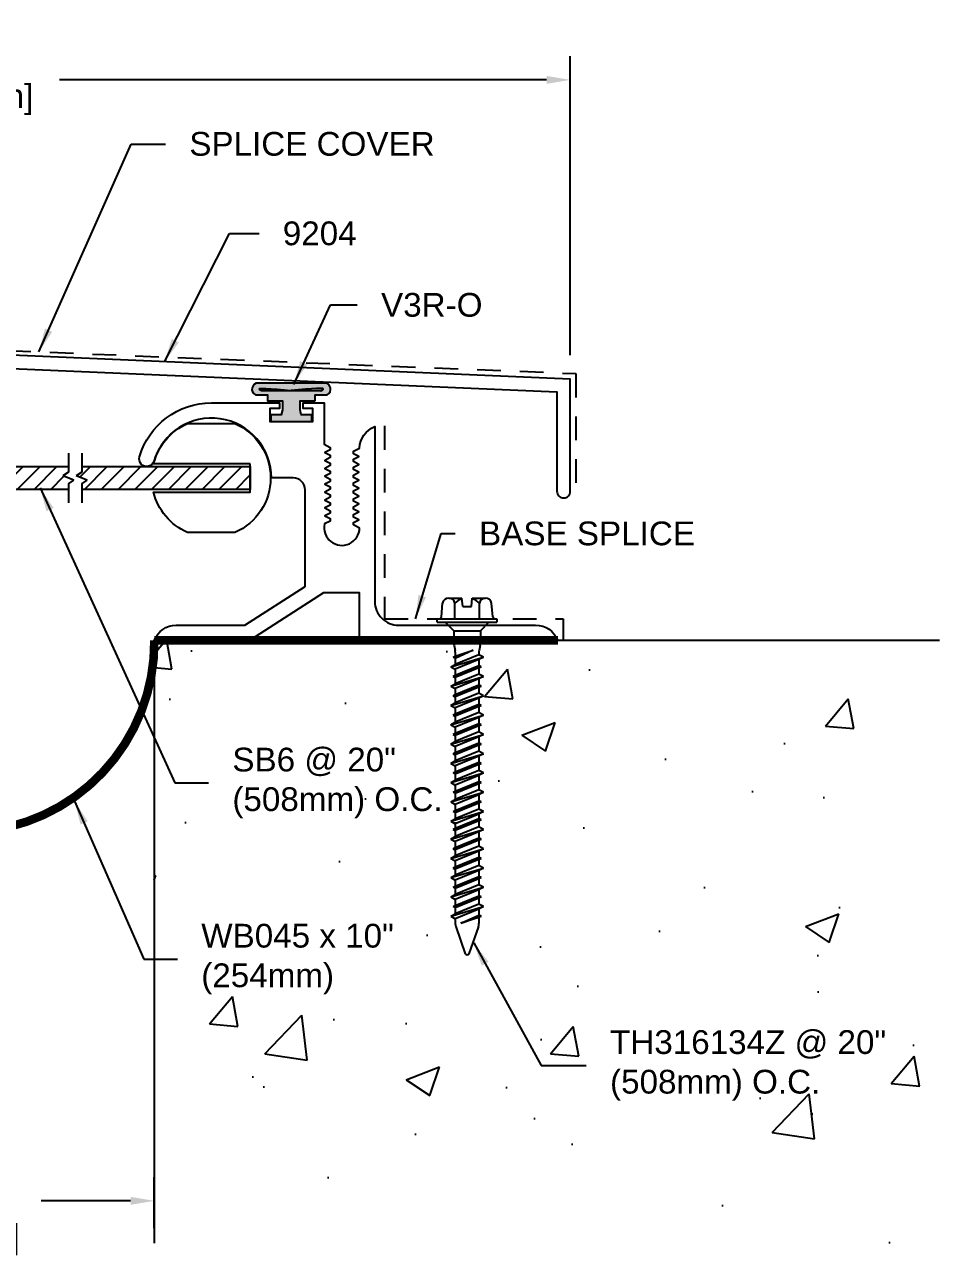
# Model space of a CAD drawing. Header units: inches. Extents: x 1.4 to 13.6, y 3.5 to 10.2.
# Drawn here: x 8.75 to 13.56, y 3.53 to 10.01 of the extents above; entities that cross this region are included whole.
import ezdxf

# ---------------------------------------------------------------- set-up
doc = ezdxf.new("R2010")
doc.units = ezdxf.units.IN
doc.header["$MEASUREMENT"] = 0
doc.linetypes.add('DASHED2', pattern=[0.375, 0.25, -0.125])
for name, color, linetype in [('ANCHORS', 4, 'Continuous'), ('CONDITIONS', 1, 'Continuous'), ('DIMENSIONS', 3, 'Continuous'), ('FILLERS', 2, 'Continuous'), ('METALS', 7, 'Continuous'), ('TEXT', 2, 'Continuous')]:
    doc.layers.add(name, color=color, linetype=linetype)
doc.styles.add('ARIAL', font='arial.ttf')
doc.dimstyles.new('Arial', dxfattribs={"dimtxt": 0.125, "dimasz": 0.125, "dimexe": 0.125, "dimexo": 0.125, "dimgap": 0.125, "dimtad": 0, "dimtih": 1, "dimtoh": 1, "dimdec": 4, "dimzin": 3, "dimdsep": 46, "dimlunit": 4, "dimtxsty": 'ARIAL', "dimcen": 0.125, "dimadec": 0, "dimazin": 0, "dimtfac": 1, "dimtdec": 4, "dimtofl": 0, "dimtmove": 0, "dimatfit": 3, "dimfxl": 0, "dimfrac": 2, "dimtolj": 1, "dimtzin": 0, "dimarcsym": 0})

# ---------------------------------------------------------------- blocks, each defined once
blk = doc.blocks.new('9204')
blk.add_lwpolyline([(0.01, 0.07), (0, 0.06), (-0.01, 0.07), (-0.25, 0.07), (-3.188, -0.055), (-3.188, -0.646, 0.414214), (-3.154, -0.68), (-3.152, -0.68, 0.414214), (-3.118, -0.646), (-3.118, -0.1221), (-0.2485, 0), (0.2485, 0), (3.118, -0.1221), (3.118, -0.646, 0.414214), (3.152, -0.68), (3.154, -0.68, 0.414214), (3.188, -0.646), (3.188, -0.055), (0.25, 0.07)], format="xyb", close=True)
blk = doc.blocks.new('TH-316134')
for p, q in [((-0.1352, 0.029), (-0.129, 0.1001)), ((-0.0967, 0.1275), (-0.0272, 0.1275)), ((-0.0645, 0.0188), (-0.0645, 0.1001)), ((-0.0232, 0.0825), (-0.0272, 0.1275)), ((-0.0232, 0.0825), (0.0233, 0.0825)), ((0.0233, 0.0825), (0.0272, 0.1275)), ((0.0272, 0.1275), (0.0967, 0.1275)), ((0.0645, 0.0188), (0.0645, 0.1001)), ((0.1352, 0.029), (0.129, 0.1001)), ((-0.1568, 0.0188), (0.1568, 0.0188)), ((-0.1568, 0), (-0.1568, 0.0188)), ((-0.1568, 0), (0.1568, 0)), ((-0.1148, 0), (-0.0697, -0.045)), ((0.1148, 0), (0.0698, -0.045)), ((0.1568, 0.0188), (0.1568, 0)), ((-0.0697, -0.045), (0.0698, -0.045)), ((-0.0697, -0.045), (-0.0697, -0.1121)), ((0.0698, -0.045), (0.0698, -0.1121)), ((-0.0687, -0.1217), (-0.0633, -0.1477)), ((0.0687, -0.1217), (0.0633, -0.1477)), ((-0.0862, -0.2344), (0.0863, -0.1836)), ((-0.0737, -0.1836), (0.0321, -0.1471)), ((-0.0737, -0.1836), (-0.0623, -0.1774)), ((-0.0737, -0.1836), (-0.0623, -0.1898)), ((0.0321, -0.1471), (-0.0623, -0.1898)), ((-0.0623, -0.1774), (0.0321, -0.1471)), ((-0.0623, -0.1573), (-0.0623, -0.1774)), ((0.0623, -0.1707), (-0.0623, -0.2215)), ((-0.0623, -0.1898), (-0.0623, -0.2215)), ((0.0623, -0.1573), (0.0623, -0.1707)), ((0.0863, -0.1836), (0.0623, -0.1707)), ((0.0863, -0.1836), (0.0623, -0.1965)), ((-0.0862, -0.2344), (-0.0623, -0.2215)), ((-0.0862, -0.2344), (-0.0623, -0.2473)), ((-0.0737, -0.2852), (0.0737, -0.2344)), ((0.0623, -0.1965), (-0.0623, -0.2473)), ((-0.0623, -0.279), (0.0623, -0.2282)), ((0.0623, -0.2405), (-0.0623, -0.2913)), ((-0.0623, -0.2473), (-0.0623, -0.279)), ((0.0623, -0.1965), (0.0623, -0.2282)), ((0.0737, -0.2344), (0.0623, -0.2282)), ((0.0737, -0.2344), (0.0623, -0.2405)), ((0.0623, -0.2405), (0.0623, -0.2722)), ((-0.0862, -0.3359), (0.0863, -0.2852)), ((-0.0862, -0.3359), (-0.0623, -0.323)), ((-0.0737, -0.2852), (-0.0623, -0.279)), ((-0.0737, -0.2852), (-0.0623, -0.2913)), ((0.0623, -0.2722), (-0.0623, -0.323)), ((-0.0623, -0.2913), (-0.0623, -0.323)), ((0.0623, -0.2981), (-0.0623, -0.3489)), ((0.0863, -0.2852), (0.0623, -0.2722)), ((0.0863, -0.2852), (0.0623, -0.2981)), ((0.0623, -0.2981), (0.0623, -0.3298)), ((-0.0862, -0.3359), (-0.0623, -0.3489)), ((-0.0862, -0.4375), (0.0863, -0.3867)), ((-0.0737, -0.3867), (0.0737, -0.3359)), ((-0.0737, -0.3867), (-0.0623, -0.3806)), ((-0.0737, -0.3867), (-0.0623, -0.3929)), ((-0.0623, -0.3806), (0.0623, -0.3298)), ((0.0623, -0.3421), (-0.0623, -0.3929)), ((-0.0623, -0.3489), (-0.0623, -0.3806)), ((0.0623, -0.3738), (-0.0623, -0.4246)), ((0.0737, -0.3359), (0.0623, -0.3298)), ((0.0737, -0.3359), (0.0623, -0.3421)), ((0.0623, -0.3421), (0.0623, -0.3738)), ((0.0863, -0.3867), (0.0623, -0.3738)), ((0.0863, -0.3867), (0.0623, -0.3996)), ((-0.0862, -0.4375), (-0.0623, -0.4246)), ((-0.0862, -0.4375), (-0.0623, -0.4504)), ((-0.0737, -0.4883), (0.0737, -0.4375)), ((-0.0623, -0.3929), (-0.0623, -0.4246)), ((0.0623, -0.3996), (-0.0623, -0.4504)), ((-0.0623, -0.4821), (0.0623, -0.4313)), ((0.0623, -0.4437), (-0.0623, -0.4944)), ((-0.0623, -0.4504), (-0.0623, -0.4821)), ((0.0623, -0.3996), (0.0623, -0.4313)), ((0.0737, -0.4375), (0.0623, -0.4313)), ((0.0737, -0.4375), (0.0623, -0.4437)), ((0.0623, -0.4437), (0.0623, -0.4754)), ((-0.0862, -0.5391), (0.0863, -0.4883)), ((-0.0737, -0.4883), (-0.0623, -0.4821)), ((-0.0737, -0.4883), (-0.0623, -0.4944)), ((0.0623, -0.4754), (-0.0623, -0.5261)), ((-0.0623, -0.4944), (-0.0623, -0.5261)), ((0.0623, -0.5012), (-0.0623, -0.552)), ((0.0863, -0.4883), (0.0623, -0.4754)), ((0.0863, -0.4883), (0.0623, -0.5012)), ((0.0623, -0.5012), (0.0623, -0.5329)), ((-0.0862, -0.5391), (-0.0623, -0.5261)), ((-0.0862, -0.5391), (-0.0623, -0.552)), ((-0.0737, -0.5898), (0.0737, -0.5391)), ((-0.0623, -0.5837), (0.0623, -0.5329)), ((0.0623, -0.5452), (-0.0623, -0.596)), ((-0.0623, -0.552), (-0.0623, -0.5837)), ((0.0623, -0.5769), (-0.0623, -0.6277)), ((0.0737, -0.5391), (0.0623, -0.5329)), ((0.0737, -0.5391), (0.0623, -0.5452)), ((0.0623, -0.5452), (0.0623, -0.5769)), ((0.0863, -0.5898), (0.0623, -0.5769)), ((-0.0862, -0.6406), (0.0863, -0.5898)), ((-0.0862, -0.6406), (-0.0623, -0.6277)), ((-0.0862, -0.6406), (-0.0623, -0.6535)), ((-0.0737, -0.5898), (-0.0623, -0.5837)), ((-0.0737, -0.5898), (-0.0623, -0.596)), ((-0.0737, -0.6914), (0.0737, -0.6406)), ((-0.0623, -0.596), (-0.0623, -0.6277)), ((0.0623, -0.6028), (-0.0623, -0.6535)), ((-0.0623, -0.6852), (0.0623, -0.6345)), ((0.0623, -0.6468), (-0.0623, -0.6976)), ((0.0863, -0.5898), (0.0623, -0.6028)), ((0.0623, -0.6028), (0.0623, -0.6345)), ((0.0737, -0.6406), (0.0623, -0.6345)), ((0.0737, -0.6406), (0.0623, -0.6468)), ((0.0623, -0.6468), (0.0623, -0.6785)), ((-0.0862, -0.7422), (0.0863, -0.6914)), ((-0.0737, -0.6914), (-0.0623, -0.6852)), ((-0.0737, -0.6914), (-0.0623, -0.6976)), ((-0.0623, -0.6535), (-0.0623, -0.6852)), ((0.0623, -0.6785), (-0.0623, -0.7293)), ((-0.0623, -0.6976), (-0.0623, -0.7293)), ((0.0623, -0.7043), (-0.0623, -0.7551)), ((0.0863, -0.6914), (0.0623, -0.6785)), ((0.0863, -0.6914), (0.0623, -0.7043)), ((0.0623, -0.7043), (0.0623, -0.736)), ((-0.0862, -0.7422), (-0.0623, -0.7293)), ((-0.0862, -0.7422), (-0.0623, -0.7551)), ((-0.0737, -0.793), (0.0737, -0.7422)), ((-0.0623, -0.7868), (0.0623, -0.736)), ((0.0623, -0.7484), (-0.0623, -0.7991)), ((-0.0623, -0.7551), (-0.0623, -0.7868)), ((0.0737, -0.7422), (0.0623, -0.736)), ((0.0737, -0.7422), (0.0623, -0.7484)), ((0.0623, -0.7484), (0.0623, -0.78)), ((-0.0862, -0.8437), (0.0863, -0.793)), ((-0.0862, -0.8437), (-0.0623, -0.8308)), ((-0.0737, -0.793), (-0.0623, -0.7868)), ((-0.0737, -0.793), (-0.0623, -0.7991)), ((0.0623, -0.78), (-0.0623, -0.8308)), ((-0.0623, -0.7991), (-0.0623, -0.8308)), ((0.0623, -0.8059), (-0.0623, -0.8567)), ((-0.0623, -0.8884), (0.0623, -0.8376)), ((0.0863, -0.793), (0.0623, -0.78)), ((0.0863, -0.793), (0.0623, -0.8059)), ((0.0623, -0.8059), (0.0623, -0.8376)), ((0.0737, -0.8437), (0.0623, -0.8376)), ((-0.0862, -0.8437), (-0.0623, -0.8567)), ((-0.0862, -0.9453), (0.0863, -0.8945)), ((-0.0737, -0.8945), (0.0737, -0.8437)), ((-0.0737, -0.8945), (-0.0623, -0.8884)), ((-0.0737, -0.8945), (-0.0623, -0.9007)), ((0.0623, -0.8499), (-0.0623, -0.9007)), ((-0.0623, -0.8567), (-0.0623, -0.8884)), ((0.0623, -0.8816), (-0.0623, -0.9324)), ((-0.0623, -0.9007), (-0.0623, -0.9324)), ((0.0737, -0.8437), (0.0623, -0.8499)), ((0.0623, -0.8499), (0.0623, -0.8816)), ((0.0863, -0.8945), (0.0623, -0.8816)), ((0.0863, -0.8945), (0.0623, -0.9075)), ((-0.0862, -0.9453), (-0.0623, -0.9324)), ((-0.0862, -0.9453), (-0.0623, -0.9582)), ((-0.0737, -0.9961), (0.0737, -0.9453)), ((0.0623, -0.9075), (-0.0623, -0.9582)), ((-0.0623, -0.9899), (0.0623, -0.9391)), ((0.0623, -0.9515), (-0.0623, -1.0023)), ((-0.0623, -0.9582), (-0.0623, -0.9899)), ((0.0623, -0.9075), (0.0623, -0.9391)), ((0.0737, -0.9453), (0.0623, -0.9391)), ((0.0737, -0.9453), (0.0623, -0.9515)), ((0.0623, -0.9515), (0.0623, -0.9832)), ((-0.0862, -1.0469), (0.0863, -0.9961)), ((-0.0862, -1.0469), (-0.0623, -1.034)), ((-0.0737, -0.9961), (-0.0623, -0.9899)), ((-0.0737, -0.9961), (-0.0623, -1.0023)), ((0.0623, -0.9832), (-0.0623, -1.034)), ((-0.0623, -1.0023), (-0.0623, -1.034)), ((0.0623, -1.009), (-0.0623, -1.0598)), ((-0.0623, -1.0837), (0.0623, -1.0329)), ((0.0863, -0.9961), (0.0623, -0.9832)), ((0.0863, -0.9961), (0.0623, -1.009)), ((0.0623, -1.0012), (0.0623, -1.0329)), ((0.0737, -1.0391), (0.0623, -1.0329)), ((-0.0862, -1.0469), (-0.0623, -1.0598)), ((-0.0862, -1.1406), (0.0863, -1.0898)), ((-0.0737, -1.0898), (0.0737, -1.0391)), ((-0.0737, -1.0898), (-0.0623, -1.0837)), ((-0.0737, -1.0898), (-0.0623, -1.096)), ((0.0623, -1.0452), (-0.0623, -1.096)), ((-0.0623, -1.052), (-0.0623, -1.0837)), ((0.0623, -1.0769), (-0.0623, -1.1277)), ((-0.0623, -1.096), (-0.0623, -1.1277)), ((0.0737, -1.0391), (0.0623, -1.0452)), ((0.0623, -1.0452), (0.0623, -1.0769)), ((0.0863, -1.0898), (0.0623, -1.0769)), ((0.0863, -1.0898), (0.0623, -1.1028)), ((-0.0862, -1.1406), (-0.0623, -1.1277)), ((-0.0862, -1.1406), (-0.0623, -1.1535)), ((-0.0737, -1.1914), (0.0737, -1.1406)), ((0.0623, -1.1028), (-0.0623, -1.1535)), ((-0.0623, -1.1852), (0.0623, -1.1345)), ((0.0623, -1.1468), (-0.0623, -1.1976)), ((-0.0623, -1.1535), (-0.0623, -1.1852)), ((0.0623, -1.1028), (0.0623, -1.1345)), ((0.0737, -1.1406), (0.0623, -1.1345)), ((0.0737, -1.1406), (0.0623, -1.1468)), ((0.0623, -1.1468), (0.0623, -1.1785)), ((-0.0862, -1.2422), (0.0863, -1.1914)), ((-0.0862, -1.2422), (-0.0623, -1.2293)), ((-0.0737, -1.1914), (-0.0623, -1.1852)), ((-0.0737, -1.1914), (-0.0623, -1.1976)), ((0.0623, -1.1785), (-0.0623, -1.2293)), ((-0.0623, -1.1976), (-0.0623, -1.2293)), ((0.0623, -1.2043), (-0.0623, -1.2551)), ((0.0863, -1.1914), (0.0623, -1.1785)), ((0.0863, -1.1914), (0.0623, -1.2043)), ((0.0623, -1.2043), (0.0623, -1.236)), ((-0.0862, -1.2422), (-0.0623, -1.2551)), ((-0.0862, -1.3437), (0.0863, -1.293)), ((-0.0737, -1.293), (0.0737, -1.2422)), ((-0.0737, -1.293), (-0.0623, -1.2868)), ((-0.0737, -1.293), (-0.0623, -1.2991)), ((-0.0623, -1.2868), (0.0623, -1.236)), ((0.0623, -1.2484), (-0.0623, -1.2991)), ((-0.0623, -1.2551), (-0.0623, -1.2868)), ((0.0623, -1.28), (-0.0623, -1.3308)), ((0.0737, -1.2422), (0.0623, -1.236)), ((0.0737, -1.2422), (0.0623, -1.2484)), ((0.0623, -1.2484), (0.0623, -1.28)), ((0.0863, -1.293), (0.0623, -1.28)), ((0.0863, -1.293), (0.0623, -1.3059)), ((-0.0862, -1.3437), (-0.0623, -1.3308)), ((-0.0862, -1.3437), (-0.0623, -1.3567)), ((-0.0737, -1.3945), (0.0737, -1.3437)), ((-0.0623, -1.2991), (-0.0623, -1.3308)), ((0.0623, -1.3059), (-0.0623, -1.3567)), ((-0.0623, -1.3884), (0.0623, -1.3376)), ((0.0623, -1.3499), (-0.0623, -1.4007)), ((-0.0623, -1.3567), (-0.0623, -1.3884)), ((0.0623, -1.3059), (0.0623, -1.3376)), ((0.0737, -1.3437), (0.0623, -1.3376)), ((0.0737, -1.3437), (0.0623, -1.3499)), ((0.0623, -1.3499), (0.0623, -1.3816)), ((-0.0862, -1.4453), (0.0863, -1.3945)), ((-0.0737, -1.3945), (-0.0623, -1.3884)), ((-0.0737, -1.3945), (-0.0623, -1.4007)), ((0.0623, -1.3816), (-0.0623, -1.4324)), ((-0.0623, -1.4007), (-0.0623, -1.4324)), ((0.0623, -1.4075), (-0.0623, -1.4582)), ((0.0863, -1.3945), (0.0623, -1.3816)), ((0.0863, -1.3945), (0.0623, -1.4075)), ((0.0623, -1.4075), (0.0623, -1.4391)), ((-0.0862, -1.4453), (-0.0623, -1.4324)), ((-0.0862, -1.4453), (-0.0623, -1.4582)), ((-0.0737, -1.4961), (0.0737, -1.4453)), ((-0.0623, -1.4899), (0.0623, -1.4391)), ((0.0623, -1.4515), (-0.0623, -1.5023)), ((-0.0623, -1.4582), (-0.0623, -1.4899)), ((0.0623, -1.4832), (-0.0623, -1.534)), ((0.0737, -1.4453), (0.0623, -1.4391)), ((0.0737, -1.4453), (0.0623, -1.4515)), ((0.0623, -1.4515), (0.0623, -1.4832)), ((0.0863, -1.4961), (0.0623, -1.4832)), ((-0.0862, -1.5469), (0.0863, -1.4961)), ((-0.0862, -1.5469), (-0.0623, -1.534)), ((-0.0862, -1.5469), (-0.0623, -1.5598)), ((-0.0737, -1.4961), (-0.0623, -1.4899)), ((-0.0737, -1.4961), (-0.0623, -1.5023)), ((-0.0623, -1.5023), (-0.0623, -1.534)), ((0.0623, -1.509), (-0.0623, -1.5598)), ((-0.0335, -1.5838), (0.0623, -1.5407)), ((-0.0335, -1.5838), (0.0737, -1.5469)), ((0.0623, -1.553), (-0.0335, -1.5838)), ((0.0863, -1.4961), (0.0623, -1.509)), ((0.0623, -1.509), (0.0623, -1.5407)), ((0.0737, -1.5469), (0.0623, -1.5407)), ((0.0737, -1.5469), (0.0623, -1.553)), ((0.0623, -1.553), (0.0623, -1.5857)), ((-0.0623, -1.5598), (-0.0623, -1.5857)), ((-0.0596, -1.601), (-0.0096, -1.7438)), ((0.0596, -1.601), (0.0096, -1.7438))]:
    blk.add_line(p, q)
for centre, radius, start, end in [((-0.0967, 0.0948), 0.0327, 9.28497, 170.71503), ((0, 0.0379), 0.0896, 107.42152, 136.04074), ((0, 0.0379), 0.0896, 43.95926, 72.57848), ((0.0967, 0.0948), 0.0327, 9.28497, 170.71503), ((-0.1464, 0.03), 0.0112, 270, 355), ((0.1464, 0.03), 0.0112, 185, 270), ((-0.0232, -0.1121), 0.0465, 180, 191.9357), ((0.0233, -0.1121), 0.0465, 348.0643, 0), ((-0.1088, -0.1573), 0.0465, 0, 11.9357), ((0.1088, -0.1573), 0.0465, 168.0643, 180), ((-0.0158, -1.5857), 0.0465, 180, 199.30575), ((0.0158, -1.5857), 0.0465, 340.69425, 0), ((0, -1.7394), 0.0106, 204.10008, 335.89992)]:
    blk.add_arc(centre, radius, start, end)
blk = doc.blocks.new('TH316134')
blk.add_blockref('TH-316134', (0, 0))
blk = doc.blocks.new('SB6')
h = blk.add_hatch()
h.set_pattern_fill('ANSI31', color=256, scale=0.5, style=0)
h.paths.add_polyline_path([(2.8047, -0.06), (2.8047, 0.06), (1.9186, 0.06), (1.9186, 0.03), (1.8898, 0.0109), (1.9474, -0.0109), (1.9186, -0.03), (1.9186, -0.06)])
h.paths.add_polyline_path([(1.8486, -0.06), (1.8486, -0.03), (1.8774, -0.0109), (1.8198, 0.0109), (1.8486, 0.03), (1.8486, 0.06), (0.8316, 0.06), (0.8316, 0.03), (0.8028, 0.0109), (0.8605, -0.0109), (0.8316, -0.03), (0.8316, -0.06)])
h.paths.add_polyline_path([(0.7616, -0.06), (0.7616, -0.03), (0.7905, -0.0109), (0.7328, 0.0109), (0.7616, 0.03), (0.7616, 0.06), (0.2625, 0.06), (0.2625, -0.06)])
for p, q in [((0.7616, 0.13), (0.7616, 0.03)), ((0.8316, 0.13), (0.8316, 0.03)), ((1.8486, 0.13), (1.8486, 0.03)), ((1.9186, 0.13), (1.9186, 0.03)), ((0.7616, 0.03), (0.7328, 0.0109)), ((0.7905, -0.0109), (0.7328, 0.0109)), ((0.8316, 0.03), (0.8028, 0.0109)), ((0.8605, -0.0109), (0.8028, 0.0109)), ((1.8486, 0.03), (1.8198, 0.0109)), ((1.8774, -0.0109), (1.8198, 0.0109)), ((1.9186, 0.03), (1.8898, 0.0109)), ((1.9474, -0.0109), (1.8898, 0.0109)), ((0.7616, -0.03), (0.7905, -0.0109)), ((0.7616, -0.03), (0.7616, -0.13)), ((0.8316, -0.03), (0.8605, -0.0109)), ((0.8316, -0.03), (0.8316, -0.13)), ((1.8486, -0.03), (1.8774, -0.0109)), ((1.8486, -0.03), (1.8486, -0.13)), ((1.9186, -0.03), (1.9474, -0.0109)), ((1.9186, -0.03), (1.9186, -0.13))]:
    blk.add_line(p, q)
for points in [[(0.3035, 0.0743, 0.233897), (0.125, 0.2864), (-0.125, 0.2864, 0.654654), (-0.125, -0.2864), (0.125, -0.2864, 0.233897), (0.3035, -0.0743), (0.2625, -0.06), (0.2625, 0.06)], [(2.8047, 0.0743), (2.2965, 0.0743, -0.233897), (2.475, 0.2864), (2.725, 0.2864, -0.654654), (2.725, -0.2864), (2.475, -0.2864, -0.233897), (2.2965, -0.0743), (2.8047, -0.0743)]]:
    blk.add_lwpolyline(points, format="xyb", close=True)
for points in [[(0.2625, 0.06), (0.7616, 0.06)], [(0.8316, 0.06), (1.8486, 0.06)], [(1.9186, 0.06), (2.8047, 0.06), (2.8047, -0.06), (1.9186, -0.06)], [(0.7616, -0.06), (0.2625, -0.06)], [(1.8486, -0.06), (0.8316, -0.06)]]:
    blk.add_lwpolyline(points)
blk = doc.blocks.new('*D8')
at = {"layer": 'Defpoints', "color": 0}
for p in [(9.4293, 3.8154), (7.4293, 3.5469), (9.4293, 3.5469)]:
    blk.add_point(p, dxfattribs=at)
at = {"layer": 'DIMENSIONS', "color": 0, "lineweight": -2}
for p, q in [((7.4293, 3.6719), (7.4293, 3.9404)), ((9.4293, 3.6719), (9.4293, 3.9404)), ((7.5543, 3.8154), (8.0248, 3.8154)), ((9.3043, 3.8154), (8.8338, 3.8154))]:
    blk.add_line(p, q, dxfattribs=at)
at = {"layer": 'DIMENSIONS', "color": 0}
for points in [[(7.5543, 3.8363), (7.5543, 3.7946), (7.4293, 3.8154)], [(9.3043, 3.8363), (9.3043, 3.7946), (9.4293, 3.8154)]]:
    blk.add_solid(points, dxfattribs=at)
at = {"layer": 'DIMENSIONS', "color": 0, "char_height": 0.125, "attachment_point": 5, "style": 'ARIAL'}
for s, insert in [('\\A1;2"', (8.4293, 4.0032)), ('\\A1;[51mm]', (8.4293, 3.6103))]:
    blk.add_mtext(s, dxfattribs=dict(at, insert=insert))
blk = doc.blocks.new('*D9')
at = {"layer": 'Defpoints', "color": 0}
for p in [(11.6173, 9.7142), (5.2413, 8.1398), (11.6173, 8.1398)]:
    blk.add_point(p, dxfattribs=at)
at = {"layer": 'DIMENSIONS', "color": 0, "lineweight": -2}
for p, q in [((5.2413, 8.2648), (5.2413, 9.8392)), ((11.6173, 8.2648), (11.6173, 9.8392)), ((5.3663, 9.7142), (7.9277, 9.7142)), ((11.4923, 9.7142), (8.9309, 9.7142))]:
    blk.add_line(p, q, dxfattribs=at)
at = {"layer": 'DIMENSIONS', "color": 0}
for points in [[(5.3663, 9.7351), (5.3663, 9.6934), (5.2413, 9.7142)], [(11.4923, 9.7351), (11.4923, 9.6934), (11.6173, 9.7142)]]:
    blk.add_solid(points, dxfattribs=at)
at = {"layer": 'DIMENSIONS', "color": 0, "insert": (8.4293, 9.7142), "char_height": 0.125, "attachment_point": 5, "style": 'ARIAL'}
blk.add_mtext('\\A1;6 3/8"\\P [162mm]', dxfattribs=at)
blk = doc.blocks.new('9101a')
blk.add_lwpolyline([(-0.9245, 0.8364), (-0.8965, 0.8218), (-0.9245, 0.8073), (-0.9245, 0.7947), (-0.8965, 0.7802), (-0.9245, 0.7656), (-0.9245, 0.753), (-0.8965, 0.7385), (-0.9245, 0.724), (-0.9245, 0.7114), (-0.8965, 0.6968), (-0.9245, 0.6823), (-0.9245, 0.6697), (-0.8965, 0.6552), (-0.9245, 0.6406), (-0.9245, 0.628), (-0.895, 0.6127, -1.093785), (-1.08, 0.5909), (-1.0485, 0.6072), (-1.0485, 0.6198), (-1.0765, 0.6343), (-1.0485, 0.6489), (-1.0485, 0.6615), (-1.0765, 0.676), (-1.0485, 0.6905), (-1.0485, 0.7031), (-1.0765, 0.7177), (-1.0485, 0.7322), (-1.0485, 0.7448), (-1.0765, 0.7593), (-1.0485, 0.7739), (-1.0485, 0.7865), (-1.0765, 0.801), (-1.0485, 0.8155), (-1.0485, 0.8281), (-1.0765, 0.8427), (-1.0485, 0.8572), (-1.0485, 0.8698), (-1.0765, 0.8843), (-1.0485, 0.8989), (-1.0485, 0.9115), (-1.0765, 0.926), (-1.0485, 0.9405), (-1.0485, 0.9531), (-1.0765, 0.9677), (-1.0485, 0.9822), (-1.0485, 0.9948), (-1.0799, 1.0111, 0.304337), (-1.16, 1.125), (-1.16, 0.205, -0.414214), (-1.285, 0.08), (-2.0057, 0.08, 0.310805), (-2.1227, 0), (-1.08, 0), (-1.08, 0.25), (-0.89, 0.25), (-0.5, 0), (0, 0, 0.306943), (-0.1152, 0.08), (-0.4766, 0.08), (-0.793, 0.2828), (-0.793, 0.7924, -0.414214), (-0.731, 0.8544), (-0.6157, 0.8544, -0.865696), (0.0014, 0.9437, 1), (0.0781, 0.9663, 0.330951), (-0.3007, 1.25), (-0.658, 1.25), (-0.658, 1.22), (-0.608, 1.22), (-0.608, 1.152), (-0.833, 1.152), (-0.833, 1.22), (-0.783, 1.22), (-0.783, 1.25), (-0.893, 1.25), (-0.893, 1.032), (-0.9245, 1.0156), (-0.9245, 1.003), (-0.8965, 0.9885), (-0.9245, 0.974), (-0.9245, 0.9614), (-0.8965, 0.9468), (-0.9245, 0.9323), (-0.9245, 0.9197), (-0.8965, 0.9052), (-0.9245, 0.8906), (-0.9245, 0.878), (-0.8965, 0.8635), (-0.9245, 0.849)], format="xyb", close=True)
blk = doc.blocks.new('V3RforCM')
at = {"linetype": 'Continuous'}
h = blk.add_hatch(color=256, dxfattribs=at)
h.paths.add_polyline_path([(0.124, -0.3023), (0.124, -0.2673), (0.069, -0.2673), (0.0628, -0.2408), (0.0628, -0.1938), (0.1413, -0.1938), (0.1413, -0.1628), (0.2051, -0.1628, 0.778538), (0.1919, -0.1003), (-0.1588, -0.1003, 0.778538), (-0.172, -0.1628), (-0.1087, -0.1628), (-0.1087, -0.1938), (-0.0302, -0.1938), (-0.0302, -0.2408), (-0.036, -0.2673), (-0.091, -0.2673), (-0.091, -0.3023)])
edge = h.paths.add_edge_path(flags=16)
edge.add_spline(control_points=[(-0.1387, -0.1412), (-0.1399, -0.1407), (-0.1851, -0.1197), (-0.0873, -0.1292), (0.0165, -0.1401)], knot_values=[0.028497, 0.028497, 0.028497, 0.028497, 0.032831, 0.201023, 0.201023, 0.201023, 0.201023], degree=3, periodic=0)
edge.add_spline(control_points=[(0.0165, -0.1401), (0.1203, -0.1292), (0.2182, -0.1197), (0.173, -0.1407), (0.1718, -0.1412)], knot_values=[0.028497, 0.028497, 0.028497, 0.028497, 0.196688, 0.201023, 0.201023, 0.201023, 0.201023], degree=3, periodic=0)
edge.add_line((0.1718, -0.1412), (-0.1387, -0.1412))
blk.add_lwpolyline([(0.1413, -0.1938), (0.1413, -0.1628), (0.2051, -0.1628, 0.8111), (0.1892, -0.1003), (-0.1562, -0.1003, 0.8111), (-0.172, -0.1628), (-0.1087, -0.1628), (-0.1087, -0.1938), (-0.0302, -0.1938), (-0.0302, -0.2408), (-0.036, -0.2673), (-0.091, -0.2673), (-0.091, -0.3023), (0.124, -0.3023), (0.124, -0.2673), (0.069, -0.2673), (0.0628, -0.2408), (0.0628, -0.1938)], format="xyb", close=True)
blk.add_lwpolyline([(0.1719, -0.1412), (-0.1388, -0.1412)])
for points in [[(-0.1387, -0.1412), (-0.1399, -0.1407), (-0.1851, -0.1197), (-0.0873, -0.1292), (0.0165, -0.1401)], [(0.1718, -0.1412), (0.173, -0.1407), (0.2182, -0.1197), (0.1203, -0.1292), (0.0165, -0.1401)]]:
    blk.add_open_spline(points, degree=3, knots=[0.028497, 0.028497, 0.028497, 0.028497, 0.0328313, 0.2010226, 0.2010226, 0.2010226, 0.2010226])

msp = doc.modelspace()

# ---------------------------------------------------------------- hatches: boundary and pattern name
at = {"layer": 'CONDITIONS'}
h = msp.add_hatch(dxfattribs=at)
h.set_pattern_fill('AR-CONC', color=256, scale=0.25, style=0)
h.set_pattern_definition([(50, (0, 0.045), (1.79315, -0.15688), [0.1875, -2.0625]), (355, (0, 0.045), (-0.34688, 1.88048), [0.15, -1.65]), (100.451, (0.1494, 0.032), (1.44627, 1.7236), [0.15935, -1.75286]), (46.184, (0, 0.545), (2.6681, -0.4138), [0.28125, -3.09375]), (96.636, (0.2223, 0.5105), (2.33666, 2.4353), [0.23903, -2.6293]), (351.184, (0, 0.545), (2.33665, 2.4353), [0.225, -2.475]), (21, (0.25, 0.42), (1.49227, -1.00655), [0.1875, -2.0625]), (326, (0.25, 0.42), (0.60829, 1.81288), [0.15, -1.65]), (71.451, (0.3744, 0.3361), (2.10056, 0.80633), [0.15935, -1.75286]), (37.5, (0, 0.045), (0.0304, 0.832235), [0, -1.63, 0, -1.675, 0, -1.65625]), (7.5, (0, 0.045), (0.657674, 0.98603), [0, -0.955, 0, -1.5925, 0, -0.63125]), (327.5, (-0.5575, 0.045), (1.334556, -0.056387), [0, -0.625, 0, -1.95, 0, -2.5875]), (317.5, (-0.8075, 0.045), (1.457965, 0.25026), [0, -0.8125, 0, -1.295, 0, -1.8375])])
h.paths.add_polyline_path([(13.55885, 6.76483), (11.14437, 6.76483), (11.14437, 6.72787), (11.13787, 6.69714, 0.0521265), (11.13687, 6.68753), (11.13687, 6.67416), (11.16087, 6.66123), (11.13687, 6.64831), (11.13687, 6.61661), (11.14831, 6.61045), (11.13687, 6.60429), (11.13687, 6.57259), (11.16087, 6.55967), (11.13687, 6.54675), (11.13687, 6.51505), (11.14831, 6.50889), (11.13687, 6.50273), (11.13687, 6.47103), (11.16087, 6.45811), (11.13687, 6.44518), (11.13687, 6.41349), (11.14831, 6.40733), (11.13687, 6.40116), (11.13687, 6.36947), (11.16087, 6.35654), (11.13687, 6.34362), (11.13687, 6.31193), (11.14831, 6.30576), (11.13687, 6.2996), (11.13687, 6.26791), (11.16087, 6.25498), (11.13687, 6.24206), (11.13687, 6.21036), (11.14831, 6.2042), (11.13687, 6.19804), (11.13687, 6.16634), (11.16087, 6.15342), (11.13687, 6.1405), (11.13687, 6.1088), (11.14831, 6.10264), (11.13687, 6.09648), (11.13687, 6.06478), (11.16087, 6.05186), (11.13687, 6.03893), (11.13687, 6.00724), (11.14831, 6.00108), (11.13687, 5.99491), (11.13687, 5.96322), (11.16087, 5.95029), (11.13687, 5.93737), (11.13687, 5.90568), (11.14831, 5.89951), (11.13687, 5.89335), (11.13687, 5.86166), (11.16087, 5.84873), (11.13687, 5.83581), (11.13687, 5.81193), (11.14831, 5.80576), (11.13687, 5.7996), (11.13687, 5.76791), (11.16087, 5.75498), (11.13687, 5.74206), (11.13687, 5.71036), (11.14831, 5.7042), (11.13687, 5.69804), (11.13687, 5.66634), (11.16087, 5.65342), (11.13687, 5.6405), (11.13687, 5.6088), (11.14831, 5.60264), (11.13687, 5.59648), (11.13687, 5.56478), (11.16087, 5.55186), (11.13687, 5.53893), (11.13687, 5.50724), (11.14831, 5.50108), (11.13687, 5.49491), (11.13687, 5.46322), (11.16087, 5.45029), (11.13687, 5.43737), (11.13687, 5.40568), (11.14831, 5.39951), (11.13687, 5.39335), (11.13687, 5.36166), (11.16087, 5.34873), (11.13687, 5.33581), (11.13687, 5.30411), (11.14831, 5.29795), (11.13687, 5.29179), (11.13687, 5.25917, -0.084437), (11.13425, 5.24379), (11.08484, 5.10274, -0.7741233), (11.06439, 5.10274), (11.01498, 5.24379, -0.084437), (11.01237, 5.25917), (11.01237, 5.28503), (10.98837, 5.29795), (11.01237, 5.31088), (11.01237, 5.34257), (11.00092, 5.34873), (11.01237, 5.3549), (11.01237, 5.38659), (10.98837, 5.39951), (11.01237, 5.41244), (11.01237, 5.44413), (11.00092, 5.45029), (11.01237, 5.45646), (11.01237, 5.48815), (10.98837, 5.50108), (11.01237, 5.514), (11.01237, 5.54569), (11.00092, 5.55186), (11.01237, 5.55802), (11.01237, 5.58971), (10.98837, 5.60264), (11.01237, 5.61556), (11.01237, 5.64726), (11.00092, 5.65342), (11.01237, 5.65958), (11.01237, 5.69128), (10.98837, 5.7042), (11.01237, 5.71713), (11.01237, 5.74882), (11.00092, 5.75498), (11.01237, 5.76115), (11.01237, 5.78503), (10.98837, 5.79795), (11.01237, 5.81088), (11.01237, 5.84257), (11.00092, 5.84873), (11.01237, 5.8549), (11.01237, 5.88659), (10.98837, 5.89951), (11.01237, 5.91244), (11.01237, 5.94413), (11.00092, 5.95029), (11.01237, 5.95646), (11.01237, 5.98815), (10.98837, 6.00108), (11.01237, 6.014), (11.01237, 6.04569), (11.00092, 6.05186), (11.01237, 6.05802), (11.01237, 6.08971), (10.98837, 6.10264), (11.01237, 6.11556), (11.01237, 6.14726), (11.00092, 6.15342), (11.01237, 6.15958), (11.01237, 6.19128), (10.98837, 6.2042), (11.01237, 6.21713), (11.01237, 6.24882), (11.00092, 6.25498), (11.01237, 6.26115), (11.01237, 6.29284), (10.98837, 6.30576), (11.01237, 6.31869), (11.01237, 6.35038), (11.00092, 6.35654), (11.01237, 6.36271), (11.01237, 6.3944), (10.98837, 6.40733), (11.01237, 6.42025), (11.01237, 6.45194), (11.00092, 6.45811), (11.01237, 6.46427), (11.01237, 6.49596), (10.98837, 6.50889), (11.01237, 6.52181), (11.01237, 6.55351), (11.00092, 6.55967), (11.01237, 6.56583), (11.01237, 6.59753), (10.98837, 6.61045), (11.01237, 6.62338), (11.01237, 6.65507), (11.00092, 6.66123), (11.01237, 6.6674), (11.01237, 6.68753, 0.0521265), (11.01136, 6.69714), (11.00487, 6.72787), (11.00487, 6.76483), (9.42928, 6.76483), (9.42928, 5.9171), (9.42928, 3.59191), (13.55885, 3.59191)])
h.paths.add_polyline_path([(11.79534, 4.74627), (13.19158, 4.74627), (13.19158, 4.30916), (11.79534, 4.30916)], flags=24)

# ---------------------------------------------------------------- linework, layer by layer
msp.add_lwpolyline([(13.55885, 6.76483), (9.42928, 6.76483), (9.42928, 3.59191)], dxfattribs=at)
at = {"layer": 'FILLERS', "const_width": 0.045}
msp.add_lwpolyline([(5.30662, 6.76483), (7.42928, 6.76483, 1.0096922), (9.42928, 6.76483), (11.55193, 6.76483)], format="xyb", dxfattribs=at)
at = {"layer": 'METALS', "linetype": 'DASHED2', "ltscale": 0.5}
for points in [[(5.21128, 7.54883), (5.21128, 8.16864), (8.42931, 8.29877), (11.64728, 8.16864), (11.64728, 7.54883)], [(10.63971, 7.89312), (10.63971, 6.87767), (11.57969, 6.87767), (11.57969, 6.76483)]]:
    msp.add_lwpolyline(points, dxfattribs=at)

# ---------------------------------------------------------------- block references
at = {"layer": 'ANCHORS'}
msp.add_blockref('TH316134', (11.07462, 6.85983), dxfattribs=at)
at = {"layer": 'FILLERS'}
msp.add_blockref('V3RforCM', (10.13325, 8.21915), dxfattribs=at)
at = {"layer": 'METALS'}
for name, p in [('9204', (8.42928, 8.19483)), ('SB6', (7.12856, 7.61919))]:
    msp.add_blockref(name, p, dxfattribs=at)
at = {"layer": 'METALS', "xscale": -1}
msp.add_blockref('9101a', (9.42928, 6.76483), dxfattribs=at)

# ---------------------------------------------------------------- texts
at = {"layer": 'TEXT', "char_height": 0.125, "style": 'ARIAL'}
for s, insert, attachment_point in [('SPLICE COVER', (9.61342, 9.37678), 4), ('9204', (10.10501, 8.90577), 4), ('V3R-O', (10.62202, 8.52955), 4), ('\\A1;BASE SPLICE', (11.13763, 7.3902), 1), ('SB6 @ 20"\\P(508mm) O.C.', (9.83985, 6.01444), 4), ('WB045 x 10"\\P(254mm)', (9.67626, 5.08758), 4), ('TH316134Z @ 20"\\P(508mm) O.C.', (11.82659, 4.52771), 4)]:
    msp.add_mtext(s, dxfattribs=dict(at, insert=insert, attachment_point=attachment_point))

# ---------------------------------------------------------------- dimensions: what is measured, and where the dimension line sits
at = {"layer": 'DIMENSIONS'}
dim = msp.add_linear_dim(base=(11.61728, 9.71425), p1=(5.24128, 8.13983), p2=(11.61728, 8.13983), dimstyle='Arial', override={"dimpost": '\\X'}, dxfattribs=at)
dim.commit()
dim.dimension.update_dxf_attribs({"geometry": '*D9', "text_midpoint": (8.42928, 9.71425), "dimtype": 160})
dim = msp.add_linear_dim(base=(9.42928, 3.81544), p1=(7.42928, 3.54691), p2=(9.42928, 3.54691), dimstyle='Arial', override={"dimpost": '\\X'}, dxfattribs=at)
dim.commit()
dim.dimension.update_dxf_attribs({"geometry": '*D8', "text_midpoint": (8.42928, 3.81544)})

# ---------------------------------------------------------------- leaders
at = {"layer": 'TEXT', "annotation_type": 0, "has_hookline": 1, "hookline_direction": 0}
for points, text_width in [([(8.8224, 8.28287), (9.30829, 9.37678), (9.48842, 9.37678)], 1.28061), ([(9.48316, 8.23063), (9.8244, 8.90577), (9.98001, 8.90577)], 0.37278), ([(10.16273, 8.11198), (10.35647, 8.52955), (10.49702, 8.52955)], 0.52507), ([(8.82882, 7.56669), (9.5376, 6.01444), (9.71485, 6.01444)], 1.08032), ([(9.00986, 5.91843), (9.37401, 5.08758), (9.55126, 5.08758)], 1.0029), ([(11.10926, 5.17243), (11.46474, 4.52771), (11.70159, 4.52771)], 1.4404)]:
    msp.add_leader(points, dimstyle='Arial', dxfattribs=dict(at, text_width=text_width))
at = {"layer": 'TEXT', "annotation_type": 0, "has_hookline": 1, "hookline_direction": 0, "text_width": 1.1134}
msp.add_leader([(10.80261, 6.87767), (10.93771, 7.3277), (11.01263, 7.3277)], dimstyle='Arial', override={"dimgap": 0.125, "dimtad": 0}, dxfattribs=at)

doc.saveas('drawing.dxf')
